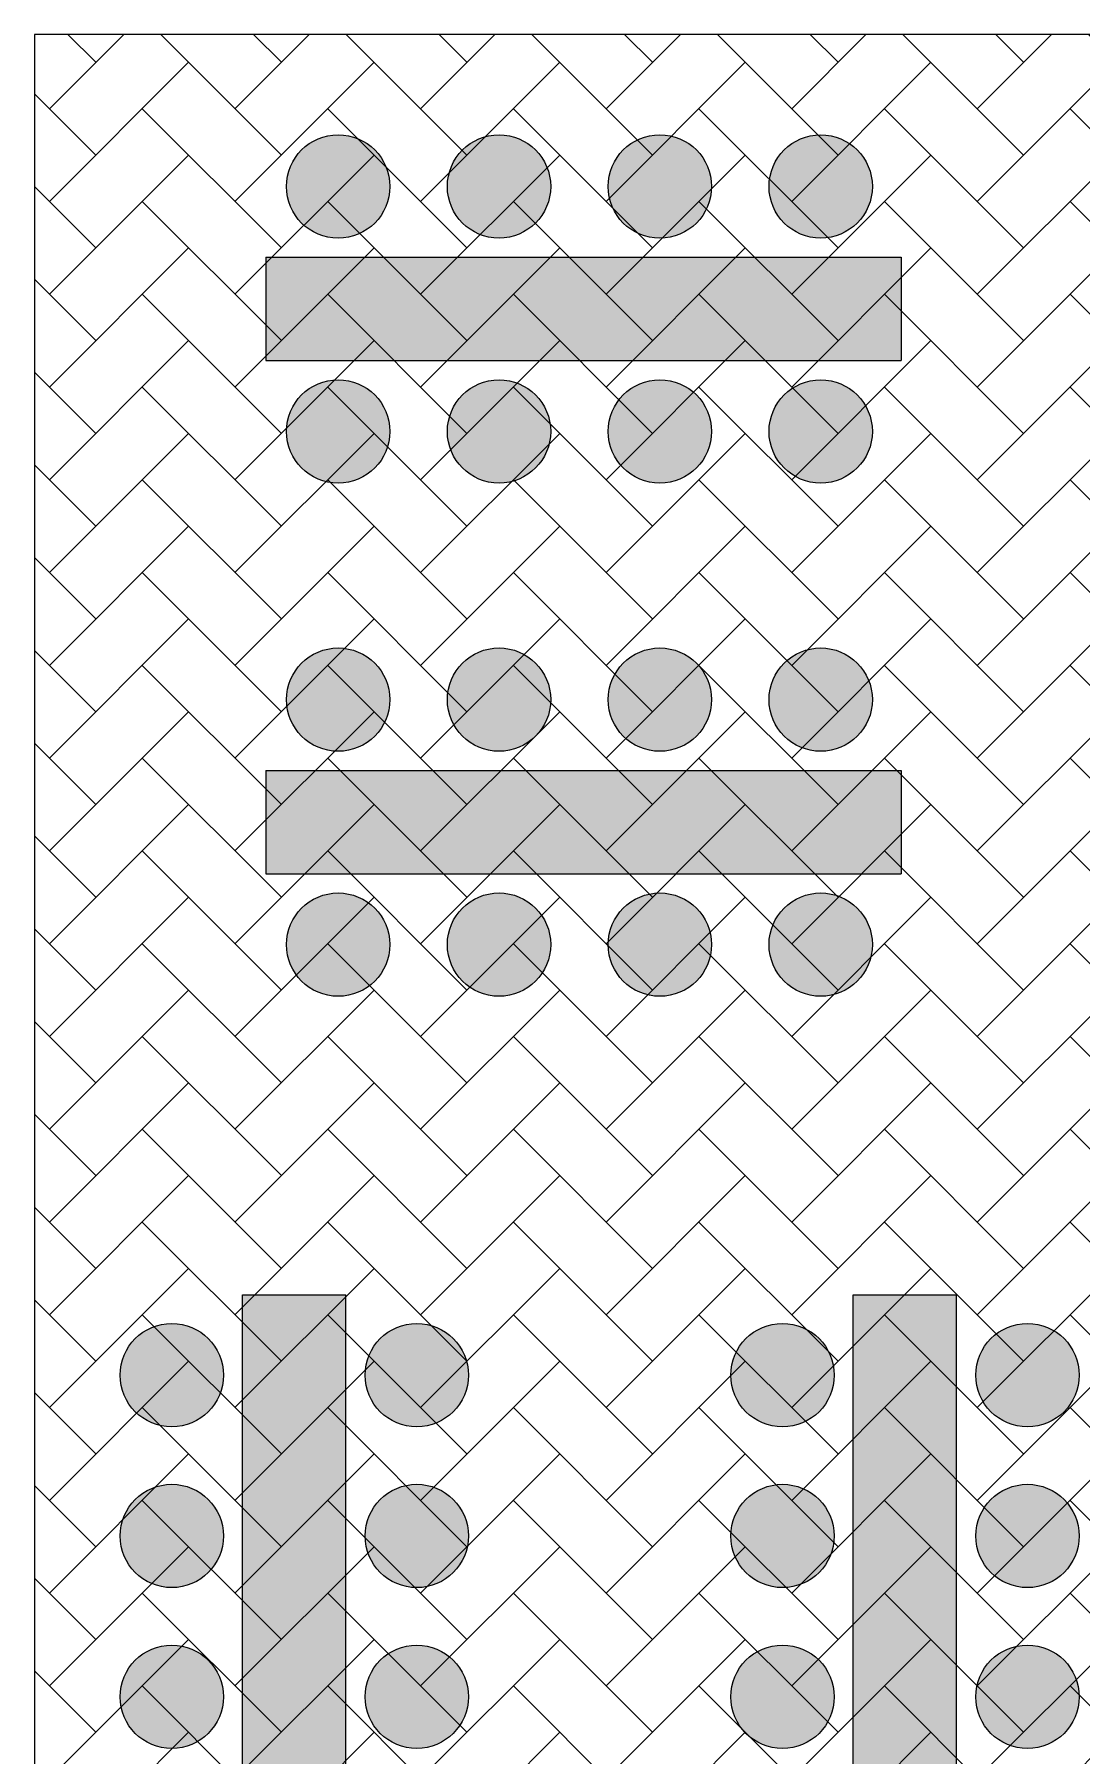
# Model space of a CAD drawing. Header units: millimetres. Extents: x -2729 to 15248, y -12439 to 5292.
# Drawn here: x 5311 to 5716, y -8711 to -8045 of the extents above; entities that cross this region are included whole.
import ezdxf

# ---------------------------------------------------------------- set-up
doc = ezdxf.new("R2010")
doc.units = ezdxf.units.MM
doc.layers.add('gzm', color=250, linetype='Continuous', lineweight=20)

msp = doc.modelspace()

# ---------------------------------------------------------------- hatches: boundary and pattern name
at = {"true_color": 0x57574c}
h = msp.add_hatch(dxfattribs=at)
h.set_pattern_fill('AR-HBONE', color=251, scale=0.25)
h.set_pattern_definition([(45, (-0.0007, -12635.68), (4e-15, 35.921024), [76.2, -25.4]), (135, (17.96, -12617.72), (4e-15, 35.921024), [76.2, -25.4])])
h.paths.add_polyline_path([(5991.418, -8471.869), (5991.418, -8044.928), (5353.986, -8044.928), (5310.535, -8044.928), (5310.535, -8806.052), (5830.213, -8806.052), (5830.213, -8471.869)])
at = {"layer": 'gzm'}
h = msp.add_hatch(color=250, dxfattribs=at)
h.dxf.hatch_style = 1
h.set_gradient(color1=(135, 111, 69), color2=(187, 164, 124), one_color=1, tint=0.61, name='SPHERICAL')
edge = h.paths.add_edge_path()
edge.add_arc((5428.128, -8103.809), 20, -90, 270)
h = msp.add_hatch(color=250, dxfattribs=at)
h.dxf.hatch_style = 1
h.set_gradient(color1=(135, 111, 69), color2=(187, 164, 124), one_color=1, tint=0.61, name='SPHERICAL')
edge = h.paths.add_edge_path()
edge.add_arc((5490.395, -8103.809), 20, -90, 270)
h = msp.add_hatch(color=250, dxfattribs=at)
h.dxf.hatch_style = 1
h.set_gradient(color1=(135, 111, 69), color2=(187, 164, 124), one_color=1, tint=0.61, name='SPHERICAL')
edge = h.paths.add_edge_path()
edge.add_arc((5552.662, -8103.809), 20, -90, 270)
h = msp.add_hatch(color=250, dxfattribs=at)
h.dxf.hatch_style = 1
h.set_gradient(color1=(135, 111, 69), color2=(187, 164, 124), one_color=1, tint=0.61, name='SPHERICAL')
edge = h.paths.add_edge_path()
edge.add_arc((5614.929, -8103.809), 20, -90, 270)
h = msp.add_hatch(color=256, dxfattribs=at)
h.set_gradient(color1=(139, 124, 91), color2=(211, 203, 187), one_color=1, tint=0.78, name='CYLINDER')
h.paths.add_polyline_path([(5646.023, -8131.231), (5646.023, -8171.231), (5400.076, -8171.231), (5400.076, -8131.231)])
h = msp.add_hatch(color=250, dxfattribs=at)
h.dxf.hatch_style = 1
h.set_gradient(color1=(135, 111, 69), color2=(187, 164, 124), one_color=1, tint=0.61, name='SPHERICAL')
edge = h.paths.add_edge_path()
edge.add_arc((5428.128, -8198.654), 20, 90, 450, ccw=False)
h = msp.add_hatch(color=250, dxfattribs=at)
h.dxf.hatch_style = 1
h.set_gradient(color1=(135, 111, 69), color2=(187, 164, 124), one_color=1, tint=0.61, name='SPHERICAL')
edge = h.paths.add_edge_path()
edge.add_arc((5490.395, -8198.654), 20, 90, 450, ccw=False)
h = msp.add_hatch(color=250, dxfattribs=at)
h.dxf.hatch_style = 1
h.set_gradient(color1=(135, 111, 69), color2=(187, 164, 124), one_color=1, tint=0.61, name='SPHERICAL')
edge = h.paths.add_edge_path()
edge.add_arc((5552.662, -8198.654), 20, 90, 450, ccw=False)
h = msp.add_hatch(color=250, dxfattribs=at)
h.dxf.hatch_style = 1
h.set_gradient(color1=(135, 111, 69), color2=(187, 164, 124), one_color=1, tint=0.61, name='SPHERICAL')
edge = h.paths.add_edge_path()
edge.add_arc((5614.929, -8198.654), 20, 90, 450, ccw=False)
h = msp.add_hatch(color=250, dxfattribs=at)
h.dxf.hatch_style = 1
h.set_gradient(color1=(135, 111, 69), color2=(187, 164, 124), one_color=1, tint=0.61, name='SPHERICAL')
edge = h.paths.add_edge_path()
edge.add_arc((5428.128, -8302.492), 20, -90, 270)
h = msp.add_hatch(color=250, dxfattribs=at)
h.dxf.hatch_style = 1
h.set_gradient(color1=(135, 111, 69), color2=(187, 164, 124), one_color=1, tint=0.61, name='SPHERICAL')
edge = h.paths.add_edge_path()
edge.add_arc((5490.395, -8302.492), 20, -90, 270)
h = msp.add_hatch(color=250, dxfattribs=at)
h.dxf.hatch_style = 1
h.set_gradient(color1=(135, 111, 69), color2=(187, 164, 124), one_color=1, tint=0.61, name='SPHERICAL')
edge = h.paths.add_edge_path()
edge.add_arc((5552.662, -8302.492), 20, -90, 270)
h = msp.add_hatch(color=250, dxfattribs=at)
h.dxf.hatch_style = 1
h.set_gradient(color1=(135, 111, 69), color2=(187, 164, 124), one_color=1, tint=0.61, name='SPHERICAL')
edge = h.paths.add_edge_path()
edge.add_arc((5614.929, -8302.492), 20, -90, 270)
h = msp.add_hatch(color=256, dxfattribs=at)
h.set_gradient(color1=(139, 124, 91), color2=(211, 203, 187), one_color=1, tint=0.78, name='CYLINDER')
h.paths.add_polyline_path([(5646.023, -8329.915), (5646.023, -8369.915), (5400.076, -8369.915), (5400.076, -8329.915)])
h = msp.add_hatch(color=250, dxfattribs=at)
h.dxf.hatch_style = 1
h.set_gradient(color1=(135, 111, 69), color2=(187, 164, 124), one_color=1, tint=0.61, name='SPHERICAL')
edge = h.paths.add_edge_path()
edge.add_arc((5428.128, -8397.337), 20, 90, 450, ccw=False)
h = msp.add_hatch(color=250, dxfattribs=at)
h.dxf.hatch_style = 1
h.set_gradient(color1=(135, 111, 69), color2=(187, 164, 124), one_color=1, tint=0.61, name='SPHERICAL')
edge = h.paths.add_edge_path()
edge.add_arc((5490.395, -8397.337), 20, 90, 450, ccw=False)
h = msp.add_hatch(color=250, dxfattribs=at)
h.dxf.hatch_style = 1
h.set_gradient(color1=(135, 111, 69), color2=(187, 164, 124), one_color=1, tint=0.61, name='SPHERICAL')
edge = h.paths.add_edge_path()
edge.add_arc((5552.662, -8397.337), 20, 90, 450, ccw=False)
h = msp.add_hatch(color=250, dxfattribs=at)
h.dxf.hatch_style = 1
h.set_gradient(color1=(135, 111, 69), color2=(187, 164, 124), one_color=1, tint=0.61, name='SPHERICAL')
edge = h.paths.add_edge_path()
edge.add_arc((5614.929, -8397.337), 20, 90, 450, ccw=False)
h = msp.add_hatch(color=256, dxfattribs=at)
h.set_gradient(color1=(139, 124, 91), color2=(211, 203, 187), one_color=1, tint=0.78, name='CYLINDER')
h.paths.add_polyline_path([(5391.136, -8532.944), (5431.136, -8532.944), (5431.136, -8778.891), (5391.136, -8778.891)])
h = msp.add_hatch(color=256, dxfattribs=at)
h.set_gradient(color1=(139, 124, 91), color2=(211, 203, 187), one_color=1, tint=0.78, name='CYLINDER')
h.paths.add_polyline_path([(5627.563, -8532.944), (5667.563, -8532.944), (5667.563, -8778.891), (5627.563, -8778.891)])
h = msp.add_hatch(color=250, dxfattribs=at)
h.dxf.hatch_style = 1
h.set_gradient(color1=(135, 111, 69), color2=(187, 164, 124), one_color=1, tint=0.61, name='SPHERICAL')
edge = h.paths.add_edge_path()
edge.add_arc((5363.713, -8564.038), 20, 0, 360)
h = msp.add_hatch(color=250, dxfattribs=at)
h.dxf.hatch_style = 1
h.set_gradient(color1=(135, 111, 69), color2=(187, 164, 124), one_color=1, tint=0.61, name='SPHERICAL')
edge = h.paths.add_edge_path()
edge.add_arc((5458.559, -8564.038), 20, 180, 540, ccw=False)
h = msp.add_hatch(color=250, dxfattribs=at)
h.dxf.hatch_style = 1
h.set_gradient(color1=(135, 111, 69), color2=(187, 164, 124), one_color=1, tint=0.61, name='SPHERICAL')
edge = h.paths.add_edge_path()
edge.add_arc((5600.14, -8564.038), 20, 0, 360)
h = msp.add_hatch(color=250, dxfattribs=at)
h.dxf.hatch_style = 1
h.set_gradient(color1=(135, 111, 69), color2=(187, 164, 124), one_color=1, tint=0.61, name='SPHERICAL')
edge = h.paths.add_edge_path()
edge.add_arc((5694.986, -8564.038), 20, 180, 540, ccw=False)
h = msp.add_hatch(color=250, dxfattribs=at)
h.dxf.hatch_style = 1
h.set_gradient(color1=(135, 111, 69), color2=(187, 164, 124), one_color=1, tint=0.61, name='SPHERICAL')
edge = h.paths.add_edge_path()
edge.add_arc((5363.713, -8626.305), 20, 0, 360)
h = msp.add_hatch(color=250, dxfattribs=at)
h.dxf.hatch_style = 1
h.set_gradient(color1=(135, 111, 69), color2=(187, 164, 124), one_color=1, tint=0.61, name='SPHERICAL')
edge = h.paths.add_edge_path()
edge.add_arc((5458.559, -8626.305), 20, 180, 540, ccw=False)
h = msp.add_hatch(color=250, dxfattribs=at)
h.dxf.hatch_style = 1
h.set_gradient(color1=(135, 111, 69), color2=(187, 164, 124), one_color=1, tint=0.61, name='SPHERICAL')
edge = h.paths.add_edge_path()
edge.add_arc((5600.14, -8626.305), 20, 0, 360)
h = msp.add_hatch(color=250, dxfattribs=at)
h.dxf.hatch_style = 1
h.set_gradient(color1=(135, 111, 69), color2=(187, 164, 124), one_color=1, tint=0.61, name='SPHERICAL')
edge = h.paths.add_edge_path()
edge.add_arc((5694.986, -8626.305), 20, 180, 540, ccw=False)
h = msp.add_hatch(color=250, dxfattribs=at)
h.dxf.hatch_style = 1
h.set_gradient(color1=(135, 111, 69), color2=(187, 164, 124), one_color=1, tint=0.61, name='SPHERICAL')
edge = h.paths.add_edge_path()
edge.add_arc((5363.713, -8688.572), 20, 0, 360)
h = msp.add_hatch(color=250, dxfattribs=at)
h.dxf.hatch_style = 1
h.set_gradient(color1=(135, 111, 69), color2=(187, 164, 124), one_color=1, tint=0.61, name='SPHERICAL')
edge = h.paths.add_edge_path()
edge.add_arc((5458.559, -8688.572), 20, 180, 540, ccw=False)
h = msp.add_hatch(color=250, dxfattribs=at)
h.dxf.hatch_style = 1
h.set_gradient(color1=(135, 111, 69), color2=(187, 164, 124), one_color=1, tint=0.61, name='SPHERICAL')
edge = h.paths.add_edge_path()
edge.add_arc((5600.14, -8688.572), 20, 0, 360)
h = msp.add_hatch(color=250, dxfattribs=at)
h.dxf.hatch_style = 1
h.set_gradient(color1=(135, 111, 69), color2=(187, 164, 124), one_color=1, tint=0.61, name='SPHERICAL')
edge = h.paths.add_edge_path()
edge.add_arc((5694.986, -8688.572), 20, 180, 540, ccw=False)

# ---------------------------------------------------------------- linework, layer by layer
for p, q in [((5646.023, -8131.231), (5646.023, -8171.231)), ((5646.023, -8329.915), (5646.023, -8369.915)), ((5391.136, -8532.944), (5431.136, -8532.944)), ((5627.563, -8532.944), (5667.563, -8532.944))]:
    msp.add_line(p, q)
at = {"color": 251, "true_color": 0x57574c}
msp.add_lwpolyline([(5991.418, -8471.869), (5991.418, -8044.928), (5353.986, -8044.928), (5310.535, -8044.928), (5310.535, -8806.052), (5830.213, -8806.052), (5830.213, -8471.869), (5991.418, -8471.869)], dxfattribs=at)
at = {"layer": 'gzm', "color": 7}
for p, q in [((5400.076, -8131.231), (5400.076, -8171.231)), ((5400.076, -8329.915), (5400.076, -8369.915))]:
    msp.add_line(p, q, dxfattribs=at)
for points in [[(5400.076, -8131.231), (5646.023, -8131.231)], [(5400.076, -8171.231), (5646.023, -8171.231)], [(5400.076, -8329.915), (5646.023, -8329.915)], [(5400.076, -8369.915), (5646.023, -8369.915)], [(5391.136, -8778.891), (5391.136, -8532.944)], [(5431.136, -8778.891), (5431.136, -8532.944)], [(5627.563, -8778.891), (5627.563, -8532.944)], [(5667.563, -8778.891), (5667.563, -8532.944)]]:
    msp.add_lwpolyline(points, dxfattribs=at)
for centre in [(5428.128, -8103.809), (5490.395, -8103.809), (5552.662, -8103.809), (5614.929, -8103.809), (5428.128, -8198.654), (5490.395, -8198.654), (5552.662, -8198.654), (5614.929, -8198.654), (5428.128, -8302.492), (5490.395, -8302.492), (5552.662, -8302.492), (5614.929, -8302.492), (5428.128, -8397.337), (5490.395, -8397.337), (5552.662, -8397.337), (5614.929, -8397.337), (5363.713, -8564.038), (5458.559, -8564.038), (5600.14, -8564.038), (5694.986, -8564.038), (5363.713, -8626.305), (5458.559, -8626.305), (5600.14, -8626.305), (5694.986, -8626.305), (5363.713, -8688.572), (5458.559, -8688.572), (5600.14, -8688.572), (5694.986, -8688.572)]:
    msp.add_circle(centre, 20, dxfattribs=at)

doc.saveas('drawing.dxf')
